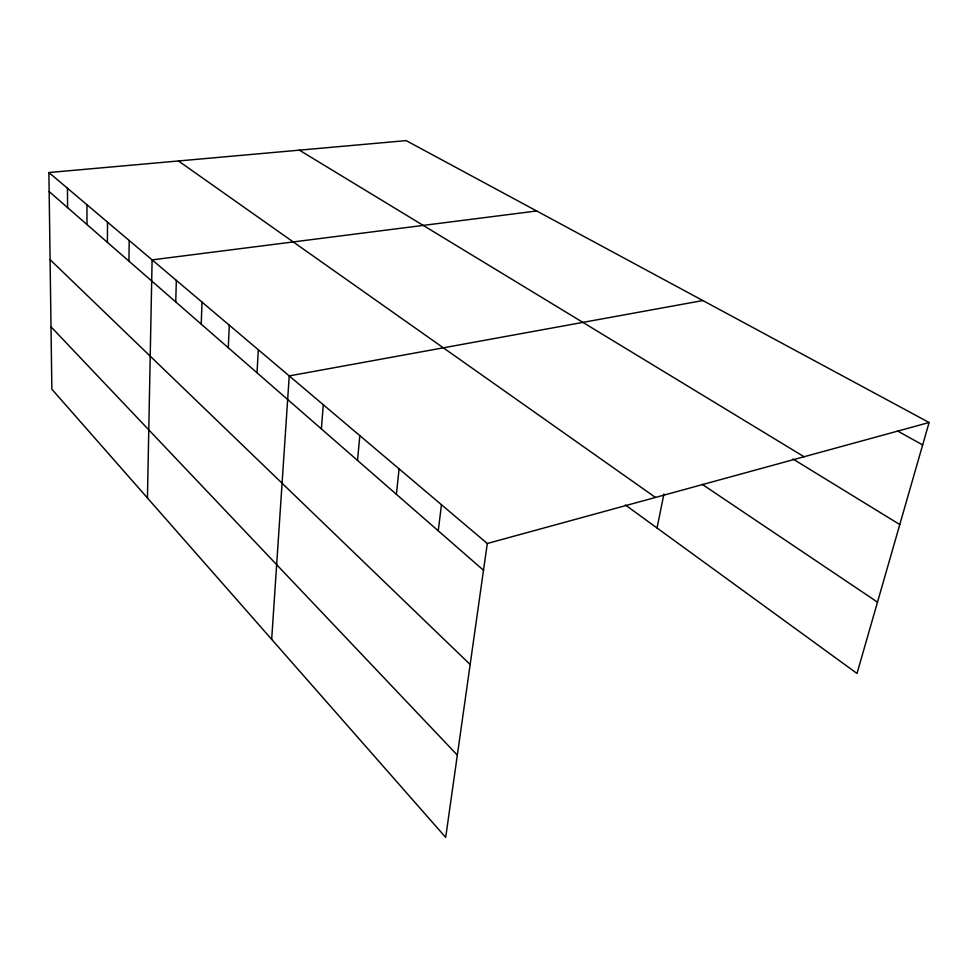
<?xml version="1.0" encoding="UTF-8"?>
<svg xmlns="http://www.w3.org/2000/svg" width="978" height="978" viewBox="0 0 978 978"><rect width="100%" height="100%" fill="white"/><g stroke="black" fill="none" stroke-linecap="round" stroke-linejoin="round"><path stroke-width="1.47" d="M107.409 242.348L107.507 222.14M128.949 261.126L129.194 240.49M147.446 497.998L152.103 259.879L536.69 210.979M175.747 301.933L176.333 280.38M201.223 324.158L202.03 302.129M228.277 347.728L229.304 325.197M257.031 372.801L258.314 349.745M271.676 639.367L289.231 375.907L702.827 300.539M321.383 428.914L323.29 404.733M357.532 460.43L359.818 435.638M396.383 494.306L399.097 468.878M438.242 530.809L441.469 504.734M48.9 172.544L487.288 543.499L445.687 837.388L51.858 389.207L48.9 172.544L406.151 140.612L929.1 422.508L857.009 673.451L625.333 504.941M657.057 528.01L663.915 493.927M487.288 543.499L929.1 422.508M897.462 430.931L922.657 444.917M299.354 150.16L804.075 456.75M792.95 459L899.784 524.55M702.192 484.318L877.498 602.142M178.436 160.967L655.468 497.435M49.157 191.566L483.499 570.26M50.086 259.659L470.161 664.514M51.003 326.786L457.337 755.126M67.445 188.241L67.592 207.642M86.956 204.757L86.993 224.549"/></g></svg>
